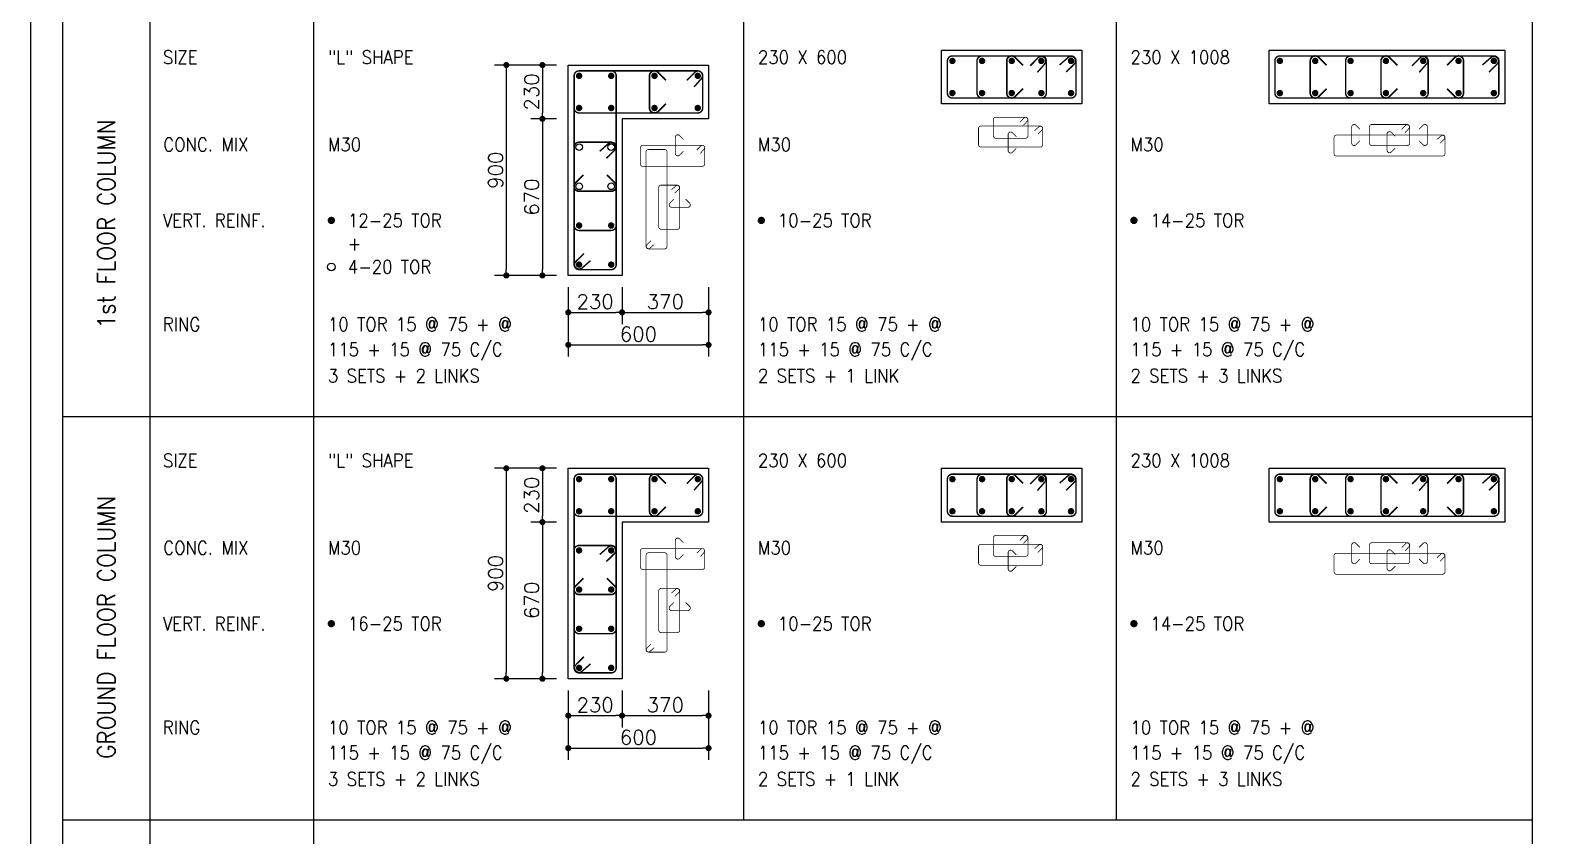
# Model space of a CAD drawing. Extents: x -200722 to 834823, y -494970 to 88783.
# Drawn here: x 222673 to 248681, y -168561 to -154784 of the extents above; entities that cross this region are included whole.
import ezdxf
from ezdxf.enums import TextEntityAlignment as Align

# ---------------------------------------------------------------- set-up
doc = ezdxf.new("R2010")
doc.units = 0
doc.header["$LTSCALE"] = 100
doc.header["$MEASUREMENT"] = 0
doc.header["$PDMODE"] = 34
doc.layers.get('0').update_dxf_attribs({"linetype": 'CONTINUOUS'})
doc.layers.get('DEFPOINTS').update_dxf_attribs({"linetype": 'CONTINUOUS'})
for name, color, linetype in [('5', 4, 'CONTINUOUS'), ('BEAM', 4, 'CONTINUOUS'), ('column', 240, 'CONTINUOUS'), ('STEEL', 6, 'CONTINUOUS'), ('TEXT', 2, 'CONTINUOUS')]:
    doc.layers.add(name, color=color, linetype=linetype)
doc.layers.add('9_PRINT BOUNDARY_NON PRINT', color=32, linetype='CONTINUOUS', plot=False)
doc.layers.add('9_TITLE TEXT', color=7, linetype='CONTINUOUS', lineweight=20)
doc.layers.add('g-dim', color=6, linetype='CONTINUOUS', lineweight=9)
doc.styles.add('ROMANS', font='romans.shx')
doc.styles.get("Standard").update_dxf_attribs({"font": 'simplex.shx'})
doc.dimstyles.new('STANDARD$0', dxfattribs={"dimtxt": 2.5, "dimasz": 2.5, "dimexe": 2, "dimexo": 0.7, "dimgap": 0.9, "dimtad": 1, "dimdec": 0, "dimdsep": 46, "dimtxsty": 'ROMANS', "dimcen": 0.09, "dimclrd": 4, "dimclre": 4, "dimclrt": 3, "dimadec": 0, "dimazin": 0, "dimtfac": 1, "dimtdec": 0, "dimtmove": 0, "dimatfit": 3, "dimfxl": 1, "dimtolj": 1, "dimtzin": 0, "dimarcsym": 0})

# ---------------------------------------------------------------- blocks, each defined once
blk = doc.blocks.new('DOT')
at = {"color": 0, "linetype": 'ByBlock'}
blk.add_line((-0.5, 0), (-1, 0), dxfattribs=at)
at = {"color": 0, "linetype": 'ByBlock', "const_width": 0.5}
blk.add_lwpolyline([(-0.25, 0, 1), (0.25, 0, 1)], format="xyb", close=True, dxfattribs=at)
blk = doc.blocks.new('*D43')
at = {"layer": 'BEAM', "color": 0, "lineweight": -2, "transparency": 16777216}
for p, q in [((232795, -166077), (232795, -166709)), ((234275, -166077), (234275, -166709)), ((232899, -166509), (234171, -166509))]:
    blk.add_line(p, q, dxfattribs=at)
at = {"layer": 'DEFPOINTS', "color": 0, "lineweight": -3, "transparency": 16777216}
for p in [(232795, -165877), (234275, -165877), (234275, -166509)]:
    blk.add_point(p, dxfattribs=at)
at = {"layer": 'BEAM', "color": 0, "lineweight": -2, "transparency": 16777216, "xscale": 104, "yscale": 104, "zscale": 104, "rotation": 180}
blk.add_blockref('DOT', (232795, -166509), dxfattribs=at)
at = {"layer": 'BEAM', "color": 0, "lineweight": -2, "transparency": 16777216, "xscale": 104, "yscale": 104, "zscale": 104}
blk.add_blockref('DOT', (234275, -166509), dxfattribs=at)
at = {"layer": 'BEAM', "color": 0, "transparency": 16777216, "insert": (233535, -166325), "char_height": 248, "attachment_point": 5}
blk.add_mtext('\\A1;370', dxfattribs=at)
blk = doc.blocks.new('_DOT')
at = {"color": 0, "linetype": 'ByBlock'}
blk.add_line((-0.5, 0), (-1, 0), dxfattribs=at)
at = {"color": 0, "linetype": 'ByBlock', "const_width": 0.5}
blk.add_lwpolyline([(-0.25, 0, 1), (0.25, 0, 1)], format="xyb", close=True, dxfattribs=at)
blk = doc.blocks.new('*D44')
at = {"layer": 'BEAM', "color": 0, "lineweight": -2, "transparency": 16777216}
for p, q in [((231675, -162277), (231232, -162277)), ((231432, -162381), (231432, -163093)), ((231675, -163197), (231232, -163197))]:
    blk.add_line(p, q, dxfattribs=at)
at = {"layer": 'DEFPOINTS', "color": 0, "lineweight": -3, "transparency": 16777216}
for p in [(231875, -162277, 27583), (231432, -163197), (231875, -163197, 27583)]:
    blk.add_point(p, dxfattribs=at)
at = {"layer": 'BEAM', "color": 0, "lineweight": -2, "transparency": 16777216, "xscale": 104, "yscale": 104, "zscale": 104}
for p, rotation in [((231432, -162277), 90), ((231432, -163197), 270)]:
    blk.add_blockref('DOT', p, dxfattribs=dict(at, rotation=rotation))
at = {"layer": 'BEAM', "color": 0, "transparency": 16777216, "insert": (231248, -162737), "char_height": 248, "attachment_point": 5, "rotation": 90}
blk.add_mtext('\\A1;230', dxfattribs=at)
blk = doc.blocks.new('*D45')
at = {"layer": 'BEAM', "color": 0, "lineweight": -2, "transparency": 16777216}
for p, q in [((231675, -163197), (231232, -163197)), ((231432, -163301), (231432, -165773)), ((231675, -165877), (231232, -165877))]:
    blk.add_line(p, q, dxfattribs=at)
at = {"layer": 'DEFPOINTS', "color": 0, "lineweight": -3, "transparency": 16777216}
for p in [(231875, -163197, 27583), (231432, -165877), (231875, -165877, 27583)]:
    blk.add_point(p, dxfattribs=at)
at = {"layer": 'BEAM', "color": 0, "lineweight": -2, "transparency": 16777216, "xscale": 104, "yscale": 104, "zscale": 104}
for p, rotation in [((231432, -163197), 90), ((231432, -165877), 270)]:
    blk.add_blockref('DOT', p, dxfattribs=dict(at, rotation=rotation))
at = {"layer": 'BEAM', "color": 0, "transparency": 16777216, "insert": (231248, -164537), "char_height": 248, "attachment_point": 5, "rotation": 90}
blk.add_mtext('\\A1;670', dxfattribs=at)
blk = doc.blocks.new('*D46')
at = {"layer": 'BEAM', "color": 0, "lineweight": -2, "transparency": 16777216}
for p, q in [((231675, -162277), (230615, -162277)), ((230815, -162381), (230815, -165773)), ((231675, -165877), (230615, -165877))]:
    blk.add_line(p, q, dxfattribs=at)
at = {"layer": 'DEFPOINTS', "color": 0, "lineweight": -3, "transparency": 16777216}
for p in [(231875, -162277, 27583), (230815, -165877), (231875, -165877, 27583)]:
    blk.add_point(p, dxfattribs=at)
at = {"layer": 'BEAM', "color": 0, "lineweight": -2, "transparency": 16777216, "xscale": 104, "yscale": 104, "zscale": 104}
for p, rotation in [((230815, -162277), 90), ((230815, -165877), 270)]:
    blk.add_blockref('DOT', p, dxfattribs=dict(at, rotation=rotation))
at = {"layer": 'BEAM', "color": 0, "transparency": 16777216, "insert": (230631, -164077), "char_height": 248, "attachment_point": 5, "rotation": 90}
blk.add_mtext('\\A1;900', dxfattribs=at)
blk = doc.blocks.new('*D47')
at = {"layer": 'BEAM', "color": 0, "lineweight": -2, "transparency": 16777216}
for p, q in [((231875, -166077), (231875, -166709)), ((232795, -166077), (232795, -166709)), ((231979, -166509), (232691, -166509))]:
    blk.add_line(p, q, dxfattribs=at)
at = {"layer": 'DEFPOINTS', "color": 0, "lineweight": -3, "transparency": 16777216}
for p in [(231875, -165877), (232795, -165877), (232795, -166509)]:
    blk.add_point(p, dxfattribs=at)
at = {"layer": 'BEAM', "color": 0, "lineweight": -2, "transparency": 16777216, "xscale": 104, "yscale": 104, "zscale": 104, "rotation": 180}
blk.add_blockref('DOT', (231875, -166509), dxfattribs=at)
at = {"layer": 'BEAM', "color": 0, "lineweight": -2, "transparency": 16777216, "xscale": 104, "yscale": 104, "zscale": 104}
blk.add_blockref('DOT', (232795, -166509), dxfattribs=at)
at = {"layer": 'BEAM', "color": 0, "transparency": 16777216, "insert": (232335, -166325), "char_height": 248, "attachment_point": 5}
blk.add_mtext('\\A1;230', dxfattribs=at)
blk = doc.blocks.new('*D48')
at = {"layer": 'BEAM', "color": 0, "lineweight": -2, "transparency": 16777216}
for p, q in [((231875, -166509), (231875, -167265)), ((234275, -166509), (234275, -167265)), ((231979, -167065), (234171, -167065))]:
    blk.add_line(p, q, dxfattribs=at)
at = {"layer": 'DEFPOINTS', "color": 0, "lineweight": -3, "transparency": 16777216}
for p in [(231875, -166309), (234275, -166309), (234275, -167065)]:
    blk.add_point(p, dxfattribs=at)
at = {"layer": 'BEAM', "color": 0, "lineweight": -2, "transparency": 16777216, "xscale": 104, "yscale": 104, "zscale": 104, "rotation": 180}
blk.add_blockref('DOT', (231875, -167065), dxfattribs=at)
at = {"layer": 'BEAM', "color": 0, "lineweight": -2, "transparency": 16777216, "xscale": 104, "yscale": 104, "zscale": 104}
blk.add_blockref('DOT', (234275, -167065), dxfattribs=at)
at = {"layer": 'BEAM', "color": 0, "transparency": 16777216, "insert": (233075, -166881), "char_height": 248, "attachment_point": 5}
blk.add_mtext('\\A1;600', dxfattribs=at)
blk = doc.blocks.new('*D1735')
at = {"layer": 'BEAM', "color": 0, "lineweight": -2, "transparency": 16777216}
for p, q in [((232795, -159177), (232795, -159809)), ((234275, -159177), (234275, -159809)), ((232899, -159609), (234171, -159609))]:
    blk.add_line(p, q, dxfattribs=at)
at = {"layer": 'DEFPOINTS', "color": 0, "lineweight": -3, "transparency": 16777216}
for p in [(232795, -158977), (234275, -158977), (234275, -159609)]:
    blk.add_point(p, dxfattribs=at)
at = {"layer": 'BEAM', "color": 0, "lineweight": -2, "transparency": 16777216, "xscale": 104, "yscale": 104, "zscale": 104, "rotation": 180}
blk.add_blockref('DOT', (232795, -159609), dxfattribs=at)
at = {"layer": 'BEAM', "color": 0, "lineweight": -2, "transparency": 16777216, "xscale": 104, "yscale": 104, "zscale": 104}
blk.add_blockref('DOT', (234275, -159609), dxfattribs=at)
at = {"layer": 'BEAM', "color": 0, "transparency": 16777216, "insert": (233535, -159425), "char_height": 248, "attachment_point": 5}
blk.add_mtext('\\A1;370', dxfattribs=at)
blk = doc.blocks.new('*D1736')
at = {"layer": 'BEAM', "color": 0, "lineweight": -2, "transparency": 16777216}
for p, q in [((231675, -155377), (231232, -155377)), ((231432, -155481), (231432, -156193)), ((231675, -156297), (231232, -156297))]:
    blk.add_line(p, q, dxfattribs=at)
at = {"layer": 'DEFPOINTS', "color": 0, "lineweight": -3, "transparency": 16777216}
for p in [(231875, -155377, 27583), (231432, -156297), (231875, -156297, 27583)]:
    blk.add_point(p, dxfattribs=at)
at = {"layer": 'BEAM', "color": 0, "lineweight": -2, "transparency": 16777216, "xscale": 104, "yscale": 104, "zscale": 104}
for p, rotation in [((231432, -155377), 90), ((231432, -156297), 270)]:
    blk.add_blockref('DOT', p, dxfattribs=dict(at, rotation=rotation))
at = {"layer": 'BEAM', "color": 0, "transparency": 16777216, "insert": (231248, -155837), "char_height": 248, "attachment_point": 5, "rotation": 90}
blk.add_mtext('\\A1;230', dxfattribs=at)
blk = doc.blocks.new('*D1737')
at = {"layer": 'BEAM', "color": 0, "lineweight": -2, "transparency": 16777216}
for p, q in [((231675, -156297), (231232, -156297)), ((231432, -156401), (231432, -158873)), ((231675, -158977), (231232, -158977))]:
    blk.add_line(p, q, dxfattribs=at)
at = {"layer": 'DEFPOINTS', "color": 0, "lineweight": -3, "transparency": 16777216}
for p in [(231875, -156297, 27583), (231432, -158977), (231875, -158977, 27583)]:
    blk.add_point(p, dxfattribs=at)
at = {"layer": 'BEAM', "color": 0, "lineweight": -2, "transparency": 16777216, "xscale": 104, "yscale": 104, "zscale": 104}
for p, rotation in [((231432, -156297), 90), ((231432, -158977), 270)]:
    blk.add_blockref('DOT', p, dxfattribs=dict(at, rotation=rotation))
at = {"layer": 'BEAM', "color": 0, "transparency": 16777216, "insert": (231248, -157637), "char_height": 248, "attachment_point": 5, "rotation": 90}
blk.add_mtext('\\A1;670', dxfattribs=at)
blk = doc.blocks.new('*D1738')
at = {"layer": 'BEAM', "color": 0, "lineweight": -2, "transparency": 16777216}
for p, q in [((231675, -155377), (230615, -155377)), ((230815, -155481), (230815, -158873)), ((231675, -158977), (230615, -158977))]:
    blk.add_line(p, q, dxfattribs=at)
at = {"layer": 'DEFPOINTS', "color": 0, "lineweight": -3, "transparency": 16777216}
for p in [(231875, -155377, 27583), (230815, -158977), (231875, -158977, 27583)]:
    blk.add_point(p, dxfattribs=at)
at = {"layer": 'BEAM', "color": 0, "lineweight": -2, "transparency": 16777216, "xscale": 104, "yscale": 104, "zscale": 104}
for p, rotation in [((230815, -155377), 90), ((230815, -158977), 270)]:
    blk.add_blockref('DOT', p, dxfattribs=dict(at, rotation=rotation))
at = {"layer": 'BEAM', "color": 0, "transparency": 16777216, "insert": (230631, -157177), "char_height": 248, "attachment_point": 5, "rotation": 90}
blk.add_mtext('\\A1;900', dxfattribs=at)
blk = doc.blocks.new('*D1739')
at = {"layer": 'BEAM', "color": 0, "lineweight": -2, "transparency": 16777216}
for p, q in [((231875, -159177), (231875, -159809)), ((232795, -159177), (232795, -159809)), ((231979, -159609), (232691, -159609))]:
    blk.add_line(p, q, dxfattribs=at)
at = {"layer": 'DEFPOINTS', "color": 0, "lineweight": -3, "transparency": 16777216}
for p in [(231875, -158977), (232795, -158977), (232795, -159609)]:
    blk.add_point(p, dxfattribs=at)
at = {"layer": 'BEAM', "color": 0, "lineweight": -2, "transparency": 16777216, "xscale": 104, "yscale": 104, "zscale": 104, "rotation": 180}
blk.add_blockref('DOT', (231875, -159609), dxfattribs=at)
at = {"layer": 'BEAM', "color": 0, "lineweight": -2, "transparency": 16777216, "xscale": 104, "yscale": 104, "zscale": 104}
blk.add_blockref('DOT', (232795, -159609), dxfattribs=at)
at = {"layer": 'BEAM', "color": 0, "transparency": 16777216, "insert": (232335, -159425), "char_height": 248, "attachment_point": 5}
blk.add_mtext('\\A1;230', dxfattribs=at)
blk = doc.blocks.new('*D1740')
at = {"layer": 'BEAM', "color": 0, "lineweight": -2, "transparency": 16777216}
for p, q in [((231875, -159609), (231875, -160365)), ((234275, -159609), (234275, -160365)), ((231979, -160165), (234171, -160165))]:
    blk.add_line(p, q, dxfattribs=at)
at = {"layer": 'DEFPOINTS', "color": 0, "lineweight": -3, "transparency": 16777216}
for p in [(231875, -159409), (234275, -159409), (234275, -160165)]:
    blk.add_point(p, dxfattribs=at)
at = {"layer": 'BEAM', "color": 0, "lineweight": -2, "transparency": 16777216, "xscale": 104, "yscale": 104, "zscale": 104, "rotation": 180}
blk.add_blockref('DOT', (231875, -160165), dxfattribs=at)
at = {"layer": 'BEAM', "color": 0, "lineweight": -2, "transparency": 16777216, "xscale": 104, "yscale": 104, "zscale": 104}
blk.add_blockref('DOT', (234275, -160165), dxfattribs=at)
at = {"layer": 'BEAM', "color": 0, "transparency": 16777216, "insert": (233075, -159981), "char_height": 248, "attachment_point": 5}
blk.add_mtext('\\A1;600', dxfattribs=at)

msp = doc.modelspace()

# ---------------------------------------------------------------- linework, layer by layer
at = {"color": 18, "true_color": 0x000000}
msp.add_lwpolyline([(223222.7, -183032.7), (314632.7, -183032.7), (314632.7, -118792.7), (223222.7, -118792.7)], close=True, dxfattribs=at)
at = {"layer": '5', "color": 7, "lineweight": -2}
for p, q in [((224722.7, -183032.7), (224722.7, -118792.7)), ((227522.7, -183032.7), (227522.7, -118792.7)), ((234878.6, -168292.7), (234878.6, -118792.7)), ((241253.5, -168292.7), (241253.5, -118792.7)), ((248369.4, -183032.7), (248369.4, -118792.7)), ((223222.7, -161392.7), (248369.4, -161392.7)), ((223222.7, -168292.7), (248369.4, -168292.7))]:
    msp.add_line(p, q, dxfattribs=at)
at = {"layer": '9_PRINT BOUNDARY_NON PRINT', "color": 18, "true_color": 0x000000}
msp.add_lwpolyline([(222672.7, -183582.7), (315182.7, -183582.7), (315182.7, -118242.7), (222672.7, -118242.7)], close=True, dxfattribs=at)
at = {"layer": '9_TITLE TEXT', "color": 18, "true_color": 0x000000}
msp.add_lwpolyline([(314632.7, -118792.7), (223222.7, -118792.7), (223222.7, -183032.7), (314632.7, -183032.7)], dxfattribs=at)
at = {"layer": 'column', "color": 4, "linetype": 'Continuous'}
for points in [[(238261.4, -155121.6), (240661.4, -155121.6), (240661.4, -156041.6), (238261.4, -156041.6), (238261.4, -155121.6)], [(243864.2, -155121.6), (247896.2, -155121.6), (247896.2, -156041.6), (243864.2, -156041.6), (243864.2, -155121.6)], [(232794.8, -156297), (232794.8, -158977), (231874.8, -158977), (231874.8, -155377), (234274.8, -155377), (234274.8, -156297), (232794.8, -156297)], [(232794.8, -155377), (232794.8, -155377.1)], [(232794.8, -163197), (232794.8, -165877), (231874.8, -165877), (231874.8, -162277), (234274.8, -162277), (234274.8, -163197), (232794.8, -163197)], [(232794.8, -162277), (232794.8, -162277.1)], [(238261.4, -162277), (240661.4, -162277), (240661.4, -163197), (238261.4, -163197), (238261.4, -162277)], [(243864.2, -162277), (247896.2, -162277), (247896.2, -163197), (243864.2, -163197), (243864.2, -162277)]]:
    msp.add_lwpolyline(points, dxfattribs=at)
at = {"layer": 'g-dim', "color": 62, "lineweight": -2}
for points, const_width in [([(238868.9, -155856.6), (238868.9, -155306.6, -0.4142136), (238953.9, -155221.6), (239968.9, -155221.6, -0.4142136), (240053.9, -155306.6), (240053.9, -155856.6, -0.4142136), (239968.9, -155941.6), (238953.9, -155941.6, -0.4142136)], 25), ([(245174.2, -155856.6), (245174.2, -155306.6, -0.4142136), (245259.2, -155221.6), (246501.2, -155221.6, -0.4142136), (246586.2, -155306.6), (246586.2, -155856.6, -0.4142136), (246501.2, -155941.6), (245259.2, -155941.6, -0.4142136)], 25), ([(239146.7, -156587), (239146.7, -156312, -0.4142136), (239189.2, -156269.5), (239696.7, -156269.5, -0.4142136), (239739.2, -156312), (239739.2, -156587, -0.4142136), (239696.7, -156629.5), (239189.2, -156629.5, -0.4142136)], 12.5), ([(245580.6, -156711.8), (245580.6, -156436.8, -0.4142136), (245623.1, -156394.3), (246228.1, -156394.3, -0.4142136), (246270.6, -156436.8), (246270.6, -156711.8, -0.4142136), (246228.1, -156754.3), (245623.1, -156754.3, -0.4142136)], 12.5), ([(232059.8, -158207), (232609.8, -158207, 0.4142136), (232694.8, -158122), (232694.8, -156782, 0.4142136), (232609.8, -156697), (232059.8, -156697, 0.4142136), (231974.8, -156782), (231974.8, -158122, 0.4142136)], 25), ([(233464.7, -158187.4), (233739.7, -158187.4, 0.4142136), (233782.2, -158144.9), (233782.2, -157474.9, 0.4142136), (233739.7, -157432.4), (233464.7, -157432.4, 0.4142136), (233422.2, -157474.9), (233422.2, -158144.9, 0.4142136)], 12.5), ([(238868.9, -163012.1), (238868.9, -162462.1, -0.4142136), (238953.9, -162377.1), (239968.9, -162377.1, -0.4142136), (240053.9, -162462.1), (240053.9, -163012.1, -0.4142136), (239968.9, -163097.1), (238953.9, -163097.1, -0.4142136)], 25), ([(245174.2, -163012), (245174.2, -162462, -0.4142136), (245259.2, -162377), (246501.2, -162377, -0.4142136), (246586.2, -162462), (246586.2, -163012, -0.4142136), (246501.2, -163097), (245259.2, -163097, -0.4142136)], 25), ([(232059.8, -165107), (232609.8, -165107, 0.4142136), (232694.8, -165022), (232694.8, -163682, 0.4142136), (232609.8, -163597), (232059.8, -163597, 0.4142136), (231974.8, -163682), (231974.8, -165022, 0.4142136)], 25), ([(239146.7, -163742.4), (239146.7, -163467.4, -0.4142136), (239189.2, -163424.9), (239696.7, -163424.9, -0.4142136), (239739.2, -163467.4), (239739.2, -163742.4, -0.4142136), (239696.7, -163784.9), (239189.2, -163784.9, -0.4142136)], 12.5), ([(245580.6, -163867.3), (245580.6, -163592.3, -0.4142136), (245623.1, -163549.8), (246228.1, -163549.8, -0.4142136), (246270.6, -163592.3), (246270.6, -163867.3, -0.4142136), (246228.1, -163909.8), (245623.1, -163909.8, -0.4142136)], 12.5), ([(233464.7, -165087.4), (233739.7, -165087.4, 0.4142136), (233782.2, -165044.9), (233782.2, -164374.9, 0.4142136), (233739.7, -164332.4), (233464.7, -164332.4, 0.4142136), (233422.2, -164374.9), (233422.2, -165044.9, 0.4142136)], 12.5)]:
    msp.add_lwpolyline(points, format="xyb", close=True, dxfattribs=dict(at, const_width=const_width))
for points, const_width in [([(239778, -155389.8), (239918.7, -155247.7, -0.9275277), (240027.3, -155357.3), (239900, -155502.3)], 25), ([(246310.3, -155389.8), (246451, -155247.7, -0.9275277), (246559.6, -155357.3), (246432.3, -155502.3)], 25), ([(239601.3, -156353.6), (239671.6, -156282.5, -0.9275277), (239725.9, -156337.3), (239662.3, -156409.8)], 12.5), ([(246132.6, -156478.4), (246203, -156407.3, -0.9275277), (246257.3, -156462.1), (246193.6, -156534.7)], 12.5), ([(232526.6, -156972.9), (232668.7, -156832.2, 0.9275277), (232559.1, -156723.6), (232414.1, -156851)], 25), ([(233698.1, -157570.3), (233769.1, -157500, 0.9275277), (233714.3, -157445.7), (233641.8, -157509.3)], 12.5), ([(239778, -162545.2), (239918.7, -162403.2, -0.9275277), (240027.3, -162512.8), (239900, -162657.8)], 25), ([(246310.3, -162545.2), (246451, -162403.2, -0.9275277), (246559.6, -162512.8), (246432.3, -162657.8)], 25), ([(232526.6, -163872.9), (232668.7, -163732.2, 0.9275277), (232559.1, -163623.6), (232414.1, -163751)], 25), ([(239601.3, -163509), (239671.6, -163438, -0.9275277), (239725.9, -163492.8), (239662.3, -163565.3)], 12.5), ([(246132.6, -163633.9), (246203, -163562.8, -0.9275277), (246257.3, -163617.6), (246193.6, -163690.1)], 12.5), ([(233698.1, -164470.3), (233769.1, -164400, 0.9275277), (233714.3, -164345.7), (233641.8, -164409.3)], 12.5)]:
    msp.add_lwpolyline(points, format="xyb", dxfattribs=dict(at, const_width=const_width))
at = {"layer": 'STEEL', "color": 18, "true_color": 0x000000}
for points, const_width in [([(238446.4, -155221.6), (240476.4, -155221.6, -0.4142136), (240561.4, -155306.6), (240561.4, -155856.6, -0.4142136), (240476.4, -155941.6), (238446.4, -155941.6, -0.4142136), (238361.4, -155856.6), (238361.4, -155306.6, -0.4142136)], 25), ([(247711.2, -155221.6), (244049.2, -155221.6, 0.4142136), (243964.2, -155306.6), (243964.2, -155856.6, 0.4142136), (244049.2, -155941.6), (247711.2, -155941.6, 0.4142136), (247796.2, -155856.6), (247796.2, -155306.6, 0.4142136)], 25), ([(232059.8, -155477), (232609.8, -155477, -0.4142136), (232694.8, -155562), (232694.8, -158792, -0.4142136), (232609.8, -158877), (232059.8, -158877, -0.4142136), (231974.8, -158792), (231974.8, -155562, -0.4142136)], 25), ([(232059.8, -155477), (234089.8, -155477, -0.4142136), (234174.8, -155562), (234174.8, -156112, -0.4142136), (234089.8, -156197), (232059.8, -156197, -0.4142136), (231974.8, -156112), (231974.8, -155562, -0.4142136)], 25), ([(238935.5, -156421.3), (239950.5, -156421.3, -0.4142136), (239993, -156463.8), (239993, -156738.8, -0.4142136), (239950.5, -156781.3), (238935.5, -156781.3, -0.4142136), (238893, -156738.8), (238893, -156463.8, -0.4142136)], 12.5), ([(246833.1, -156574.3), (245018.1, -156574.3, 0.4142136), (244975.6, -156616.8), (244975.6, -156891.8, 0.4142136), (245018.1, -156934.3), (246833.1, -156934.3, 0.4142136), (246875.6, -156891.8), (246875.6, -156616.8, 0.4142136)], 12.5), ([(233150.9, -156750.7), (234165.9, -156750.7, -0.4142136), (234208.4, -156793.2), (234208.4, -157068.2, -0.4142136), (234165.9, -157110.7), (233150.9, -157110.7, -0.4142136), (233108.4, -157068.2), (233108.4, -156793.2, -0.4142136)], 12.5), ([(233248.1, -156822.4), (233523.1, -156822.4, -0.4142136), (233565.6, -156864.9), (233565.6, -158479.9, -0.4142136), (233523.1, -158522.4), (233248.1, -158522.4, -0.4142136), (233205.6, -158479.9), (233205.6, -156864.9, -0.4142136)], 12.5), ([(227790.1, -158035.2, 1), (227852.6, -158035.2, 1)], 62.5), ([(235146.1, -158035.2, 1), (235208.6, -158035.2, 1)], 62.5), ([(241520.9, -158035.2, 1), (241583.4, -158035.2, 1)], 62.5), ([(232059.8, -162377), (232609.8, -162377, -0.4142136), (232694.8, -162462), (232694.8, -165692, -0.4142136), (232609.8, -165777), (232059.8, -165777, -0.4142136), (231974.8, -165692), (231974.8, -162462, -0.4142136)], 25), ([(232059.8, -162377), (234089.8, -162377, -0.4142136), (234174.8, -162462), (234174.8, -163012, -0.4142136), (234089.8, -163097), (232059.8, -163097, -0.4142136), (231974.8, -163012), (231974.8, -162462, -0.4142136)], 25), ([(238446.4, -162377), (240476.4, -162377, -0.4142136), (240561.4, -162462), (240561.4, -163012, -0.4142136), (240476.4, -163097), (238446.4, -163097, -0.4142136), (238361.4, -163012), (238361.4, -162462, -0.4142136)], 25), ([(247711.2, -162377), (244049.2, -162377, 0.4142136), (243964.2, -162462), (243964.2, -163012, 0.4142136), (244049.2, -163097), (247711.2, -163097, 0.4142136), (247796.2, -163012), (247796.2, -162462, 0.4142136)], 25), ([(238935.5, -163576.8), (239950.5, -163576.8, -0.4142136), (239993, -163619.3), (239993, -163894.3, -0.4142136), (239950.5, -163936.8), (238935.5, -163936.8, -0.4142136), (238893, -163894.3), (238893, -163619.3, -0.4142136)], 12.5), ([(233150.9, -163650.7), (234165.9, -163650.7, -0.4142136), (234208.4, -163693.2), (234208.4, -163968.2, -0.4142136), (234165.9, -164010.7), (233150.9, -164010.7, -0.4142136), (233108.4, -163968.2), (233108.4, -163693.2, -0.4142136)], 12.5), ([(233248.1, -163722.4), (233523.1, -163722.4, -0.4142136), (233565.6, -163764.9), (233565.6, -165379.9, -0.4142136), (233523.1, -165422.4), (233248.1, -165422.4, -0.4142136), (233205.6, -165379.9), (233205.6, -163764.9, -0.4142136)], 12.5), ([(246833.1, -163729.8), (245018.1, -163729.8, 0.4142136), (244975.6, -163772.3), (244975.6, -164047.3, 0.4142136), (245018.1, -164089.8), (246833.1, -164089.8, 0.4142136), (246875.6, -164047.3), (246875.6, -163772.3, 0.4142136)], 12.5), ([(227790.1, -164935.2, 1), (227852.6, -164935.2, 1)], 62.5), ([(235146.1, -164935.2, 1), (235208.6, -164935.2, 1)], 62.5), ([(241520.9, -164935.2, 1), (241583.4, -164935.2, 1)], 62.5)]:
    msp.add_lwpolyline(points, format="xyb", close=True, dxfattribs=dict(at, const_width=const_width))
at = {"layer": 'STEEL', "color": 18, "linetype": 'Continuous', "true_color": 0x000000, "const_width": 55}
for points in [[(238446.4, -155279.1, -1), (238446.4, -155334.1, -1)], [(238953.9, -155279.1, 1), (238953.9, -155334.1, 1)], [(239461.4, -155279.1, 1), (239461.4, -155334.1, 1)], [(239968.9, -155279.1, 1), (239968.9, -155334.1, 1)], [(240476.4, -155279.1, 1), (240476.4, -155334.1, 1)], [(244049.2, -155279.1, -1), (244049.2, -155334.1, -1)], [(244654.2, -155279.1, 1), (244654.2, -155334.1, 1)], [(245259.2, -155279.1, 1), (245259.2, -155334.1, 1)], [(245864.2, -155279.1, 1), (245864.2, -155334.1, 1)], [(246501.2, -155279.1, 1), (246501.2, -155334.1, 1)], [(247106.2, -155279.1, 1), (247106.2, -155334.1, 1)], [(247711.2, -155279.1, 1), (247711.2, -155334.1, 1)], [(232059.8, -155534.5, -1), (232059.8, -155589.5, -1)], [(232609.8, -155534.5, 1), (232609.8, -155589.5, 1)], [(233349.8, -155534.5, 1), (233349.8, -155589.5, 1)], [(234089.8, -155534.5, 1), (234089.8, -155589.5, 1)], [(238446.4, -155884.1, 1), (238446.4, -155829.1, 1)], [(238953.9, -155884.1, -1), (238953.9, -155829.1, -1)], [(239461.4, -155884.1, -1), (239461.4, -155829.1, -1)], [(239968.9, -155884.1, -1), (239968.9, -155829.1, -1)], [(240476.4, -155884.1, -1), (240476.4, -155829.1, -1)], [(244049.2, -155884.1, 1), (244049.2, -155829.1, 1)], [(244654.2, -155884.1, -1), (244654.2, -155829.1, -1)], [(245259.2, -155884.1, -1), (245259.2, -155829.1, -1)], [(245864.2, -155884.1, -1), (245864.2, -155829.1, -1)], [(246501.2, -155884.1, -1), (246501.2, -155829.1, -1)], [(247106.2, -155884.1, -1), (247106.2, -155829.1, -1)], [(247711.2, -155884.1, -1), (247711.2, -155829.1, -1)], [(232059.8, -156139.5, 1), (232059.8, -156084.5, 1)], [(232609.8, -156139.5, -1), (232609.8, -156084.5, -1)], [(233349.8, -156139.5, -1), (233349.8, -156084.5, -1)], [(234089.8, -156139.5, -1), (234089.8, -156084.5, -1)], [(232059.8, -158149.5, 1), (232059.8, -158094.5, 1)], [(232609.8, -158149.5, -1), (232609.8, -158094.5, -1)], [(232059.8, -158819.5, 1), (232059.8, -158764.5, 1)], [(232609.8, -158819.5, -1), (232609.8, -158764.5, -1)], [(232059.8, -162434.5, -1), (232059.8, -162489.5, -1)], [(232609.8, -162434.5, 1), (232609.8, -162489.5, 1)], [(233349.8, -162434.5, 1), (233349.8, -162489.5, 1)], [(234089.8, -162434.5, 1), (234089.8, -162489.5, 1)], [(238446.4, -162434.6, -1), (238446.4, -162489.6, -1)], [(238953.9, -162434.6, 1), (238953.9, -162489.6, 1)], [(239461.4, -162434.6, 1), (239461.4, -162489.6, 1)], [(239968.9, -162434.6, 1), (239968.9, -162489.6, 1)], [(240476.4, -162434.6, 1), (240476.4, -162489.6, 1)], [(244049.2, -162434.5, -1), (244049.2, -162489.5, -1)], [(244654.2, -162434.5, 1), (244654.2, -162489.5, 1)], [(245259.2, -162434.5, 1), (245259.2, -162489.5, 1)], [(245864.2, -162434.5, 1), (245864.2, -162489.5, 1)], [(246501.2, -162434.5, 1), (246501.2, -162489.5, 1)], [(247106.2, -162434.5, 1), (247106.2, -162489.5, 1)], [(247711.2, -162434.5, 1), (247711.2, -162489.5, 1)], [(232059.8, -163039.5, 1), (232059.8, -162984.5, 1)], [(232609.8, -163039.5, -1), (232609.8, -162984.5, -1)], [(233349.8, -163039.5, -1), (233349.8, -162984.5, -1)], [(234089.8, -163039.5, -1), (234089.8, -162984.5, -1)], [(238446.4, -163039.6, 1), (238446.4, -162984.6, 1)], [(238953.9, -163039.6, -1), (238953.9, -162984.6, -1)], [(239461.4, -163039.6, -1), (239461.4, -162984.6, -1)], [(239968.9, -163039.6, -1), (239968.9, -162984.6, -1)], [(240476.4, -163039.6, -1), (240476.4, -162984.6, -1)], [(244049.2, -163039.5, 1), (244049.2, -162984.5, 1)], [(244654.2, -163039.5, -1), (244654.2, -162984.5, -1)], [(245259.2, -163039.5, -1), (245259.2, -162984.5, -1)], [(245864.2, -163039.5, -1), (245864.2, -162984.5, -1)], [(246501.2, -163039.5, -1), (246501.2, -162984.5, -1)], [(247106.2, -163039.5, -1), (247106.2, -162984.5, -1)], [(247711.2, -163039.5, -1), (247711.2, -162984.5, -1)], [(232059.8, -163709.5, 1), (232059.8, -163654.5, 1)], [(232609.8, -163709.5, -1), (232609.8, -163654.5, -1)], [(232059.8, -164379.5, 1), (232059.8, -164324.5, 1)], [(232609.8, -164379.5, -1), (232609.8, -164324.5, -1)], [(232059.8, -165049.5, 1), (232059.8, -164994.5, 1)], [(232609.8, -165049.5, -1), (232609.8, -164994.5, -1)], [(232059.8, -165719.5, 1), (232059.8, -165664.5, 1)], [(232609.8, -165719.5, -1), (232609.8, -165664.5, -1)]]:
    msp.add_lwpolyline(points, format="xyb", close=True, dxfattribs=at)
at = {"layer": 'STEEL', "color": 40}
for points in [[(239656.5, -155381.5, 28, 28, 0), (239521.5, -155246.5, 28, 28, 0.6681786), (239376.4, -155306.6, 28, 28, 0), (239376.4, -155856.6, 28, 28, 0.6681786), (239521.5, -155916.7, 28, 28, 0), (239656.5, -155781.6, 0, 0, 0)], [(244849.4, -155381.5, 28, 28, 0), (244714.3, -155246.5, 28, 28, 0.6681786), (244569.2, -155306.6, 28, 28, 0), (244569.2, -155856.6, 28, 28, 0.6681786), (244714.3, -155916.7, 28, 28, 0), (244849.4, -155781.6, 0, 0, 0)], [(246059.4, -155381.5, 28, 28, 0), (245924.3, -155246.5, 28, 28, 0.6681786), (245779.2, -155306.6, 28, 28, 0), (245779.2, -155856.6, 28, 28, 0.6681786), (245924.3, -155916.7, 28, 28, 0), (246059.4, -155781.6, 0, 0, 0)], [(246911, -155381.5, 28, 28, 0), (247046.1, -155246.5, 28, 28, -0.6681786), (247191.2, -155306.6, 28, 28, 0), (247191.2, -155856.6, 28, 28, -0.6681786), (247046.1, -155916.7, 28, 28, 0), (246911, -155781.6, 0, 0, 0)], [(233545, -155637, 28, 28, 0), (233409.9, -155501.9, 28, 28, 0.6681786), (233264.8, -155562, 28, 28, 0), (233264.8, -156112, 28, 28, 0.6681786), (233409.9, -156172.2, 28, 28, 0), (233545, -156037.1, 0, 0, 0)], [(233845.9, -156650.7, 14, 14, 0), (233778.4, -156583.1, 14, 14, 0.6681786), (233705.8, -156613.2, 14, 14, 0), (233705.8, -156888.2, 14, 14, 0.6681786), (233778.4, -156918.2, 14, 14, 0), (233845.9, -156850.7, 0, 0, 0)], [(239540.5, -156602.6, 14, 14, 0), (239473, -156535, 14, 14, 0.6681786), (239400.5, -156565.1, 14, 14, 0), (239400.5, -156840.1, 14, 14, 0.6681786), (239473, -156870.2, 14, 14, 0), (239540.5, -156802.6, 0, 0, 0)], [(245418.1, -156474.3, 14, 14, 0), (245350.6, -156406.7, 14, 14, 0.6681786), (245278.1, -156436.8, 14, 14, 0), (245278.1, -156711.8, 14, 14, 0.6681786), (245350.6, -156741.8, 14, 14, 0), (245418.1, -156674.3, 0, 0, 0)], [(246023.1, -156596.6, 14, 14, 0), (245955.6, -156529.1, 14, 14, 0.6681786), (245883.1, -156559.1, 14, 14, 0), (245883.1, -156834.1, 14, 14, 0.6681786), (245955.6, -156864.2, 14, 14, 0), (246023.1, -156796.6, 0, 0, 0)], [(246433, -156474.3, 14, 14, 0), (246500.5, -156406.7, 14, 14, -0.6681786), (246573.1, -156436.8, 14, 14, 0), (246573.1, -156711.8, 14, 14, -0.6681786), (246500.5, -156741.8, 14, 14, 0), (246433, -156674.3, 0, 0, 0)], [(232134.8, -157256.9, 28, 28, 0), (231999.7, -157391.9, 28, 28, 0.6681786), (232059.8, -157537, 28, 28, 0), (232609.8, -157537, 28, 28, 0.6681786), (232669.9, -157391.9, 28, 28, 0), (232534.9, -157256.9, 0, 0, 0)], [(233682.1, -157672, 14, 14, 0), (233614.6, -157739.5, 14, 14, 0.6681786), (233644.7, -157812.1, 14, 14, 0), (233919.7, -157812.1, 14, 14, 0.6681786), (233949.7, -157739.5, 14, 14, 0), (233882.2, -157672, 0, 0, 0)], [(233545, -162537, 28, 28, 0), (233409.9, -162401.9, 28, 28, 0.6681786), (233264.8, -162462, 28, 28, 0), (233264.8, -163012, 28, 28, 0.6681786), (233409.9, -163072.2, 28, 28, 0), (233545, -162937.1, 0, 0, 0)], [(239656.5, -162537, 28, 28, 0), (239521.5, -162402, 28, 28, 0.6681786), (239376.4, -162462.1, 28, 28, 0), (239376.4, -163012.1, 28, 28, 0.6681786), (239521.5, -163072.2, 28, 28, 0), (239656.5, -162937.1, 0, 0, 0)], [(244849.4, -162537, 28, 28, 0), (244714.3, -162401.9, 28, 28, 0.6681786), (244569.2, -162462, 28, 28, 0), (244569.2, -163012, 28, 28, 0.6681786), (244714.3, -163072.2, 28, 28, 0), (244849.4, -162937.1, 0, 0, 0)], [(246059.4, -162537, 28, 28, 0), (245924.3, -162401.9, 28, 28, 0.6681786), (245779.2, -162462, 28, 28, 0), (245779.2, -163012, 28, 28, 0.6681786), (245924.3, -163072.2, 28, 28, 0), (246059.4, -162937.1, 0, 0, 0)], [(246911, -162537, 28, 28, 0), (247046.1, -162401.9, 28, 28, -0.6681786), (247191.2, -162462, 28, 28, 0), (247191.2, -163012, 28, 28, -0.6681786), (247046.1, -163072.2, 28, 28, 0), (246911, -162937.1, 0, 0, 0)], [(233845.9, -163550.7, 14, 14, 0), (233778.4, -163483.1, 14, 14, 0.6681786), (233705.8, -163513.2, 14, 14, 0), (233705.8, -163788.2, 14, 14, 0.6681786), (233778.4, -163818.2, 14, 14, 0), (233845.9, -163750.7, 0, 0, 0)], [(245418.1, -163629.7, 14, 14, 0), (245350.6, -163562.2, 14, 14, 0.6681786), (245278.1, -163592.3, 14, 14, 0), (245278.1, -163867.3, 14, 14, 0.6681786), (245350.6, -163897.3, 14, 14, 0), (245418.1, -163829.8, 0, 0, 0)], [(246433, -163629.7, 14, 14, 0), (246500.5, -163562.2, 14, 14, -0.6681786), (246573.1, -163592.3, 14, 14, 0), (246573.1, -163867.3, 14, 14, -0.6681786), (246500.5, -163897.3, 14, 14, 0), (246433, -163829.8, 0, 0, 0)], [(239540.5, -163758, 14, 14, 0), (239473, -163690.5, 14, 14, 0.6681786), (239400.5, -163720.6, 14, 14, 0), (239400.5, -163995.6, 14, 14, 0.6681786), (239473, -164025.6, 14, 14, 0), (239540.5, -163958.1, 0, 0, 0)], [(246023.1, -163752.1, 14, 14, 0), (245955.6, -163684.5, 14, 14, 0.6681786), (245883.1, -163714.6, 14, 14, 0), (245883.1, -163989.6, 14, 14, 0.6681786), (245955.6, -164019.6, 14, 14, 0), (246023.1, -163952.1, 0, 0, 0)], [(232134.8, -164156.9, 28, 28, 0), (231999.7, -164291.9, 28, 28, 0.6681786), (232059.8, -164437, 28, 28, 0), (232609.8, -164437, 28, 28, 0.6681786), (232669.9, -164291.9, 28, 28, 0), (232534.9, -164156.9, 0, 0, 0)], [(233682.1, -164572, 14, 14, 0), (233614.6, -164639.5, 14, 14, 0.6681786), (233644.7, -164712.1, 14, 14, 0), (233919.7, -164712.1, 14, 14, 0.6681786), (233949.7, -164639.5, 14, 14, 0), (233882.2, -164572, 0, 0, 0)]]:
    msp.add_lwpolyline(points, format="xyseb", dxfattribs=at)
at = {"layer": 'STEEL', "color": 18, "true_color": 0x000000}
for points, const_width in [([(240393.2, -155497.5), (240535.3, -155356.8, 0.9275277), (240425.7, -155248.2), (240280.6, -155375.5)], 25), ([(247628, -155497.5), (247770.1, -155356.8, 0.9275277), (247660.5, -155248.1), (247515.5, -155375.5)], 25), ([(233904.2, -155639.7), (234044.9, -155497.7, -0.9275277), (234153.6, -155607.2), (234026.2, -155752.3)], 25), ([(239908.9, -156559.3), (239979.9, -156488.9, 0.9275277), (239925.1, -156434.6), (239852.6, -156498.3)], 12.5), ([(234073.1, -156832), (234143.5, -156761, -0.9275277), (234197.8, -156815.8), (234134.1, -156888.3)], 12.5), ([(246791.5, -156712.2), (246862.5, -156641.9, 0.9275277), (246807.7, -156587.6), (246735.2, -156651.2)], 12.5), ([(233289.7, -158384.5), (233218.6, -158454.8, 0.9275277), (233273.4, -158509.1), (233345.9, -158445.4)], 12.5), ([(232143, -158601.2), (232000.9, -158741.9, 0.9275277), (232110.5, -158850.5), (232255.6, -158723.1)], 25), ([(233904.2, -162539.7), (234044.9, -162397.7, -0.9275277), (234153.6, -162507.2), (234026.2, -162652.3)], 25), ([(240393.2, -162652.9), (240535.3, -162512.2, 0.9275277), (240425.7, -162403.6), (240280.6, -162531)], 25), ([(247628, -162652.9), (247770.1, -162512.2, 0.9275277), (247660.5, -162403.6), (247515.5, -162531)], 25), ([(239908.9, -163714.7), (239979.9, -163644.4, 0.9275277), (239925.1, -163590.1), (239852.6, -163653.8)], 12.5), ([(234073.1, -163732), (234143.5, -163661, -0.9275277), (234197.8, -163715.8), (234134.1, -163788.3)], 12.5), ([(246791.5, -163867.7), (246862.5, -163797.3, 0.9275277), (246807.7, -163743), (246735.2, -163806.7)], 12.5), ([(233289.7, -165284.5), (233218.6, -165354.8, 0.9275277), (233273.4, -165409.1), (233345.9, -165345.4)], 12.5), ([(232143, -165501.2), (232000.9, -165641.9, 0.9275277), (232110.5, -165750.5), (232255.6, -165623.1)], 25)]:
    msp.add_lwpolyline(points, format="xyb", dxfattribs=dict(at, const_width=const_width))
at = {"layer": 'STEEL', "color": 0}
for centre, radius in [((232059.8, -156782), 57), ((232609.8, -156782), 57), ((232059.8, -157452), 57), ((232609.8, -157452), 57), ((227821.3, -158830.1), 65.3)]:
    msp.add_circle(centre, radius, dxfattribs=at)

# ---------------------------------------------------------------- texts
at = {"layer": 'TEXT', "color": 18, "ltscale": 5, "true_color": 0x000000, "style": 'ROMANS', "width": 0.9}
for s, p in [('SIZE', (224939.3, -155242.7)), ('"L" SHAPE', (227762.9, -155242.7)), ('230 X 600', (235118.9, -155242.7)), ('230 X 1008', (241493.7, -155242.7)), ('CONC. MIX', (224945.9, -156737.7)), ('M30', (227762.9, -156737.7)), ('M30', (235118.9, -156737.7)), ('M30', (241493.7, -156737.7)), ('VERT. REINF.', (224939.3, -158035.2)), ('12-25 TOR', (228104.6, -158035.2)), ('10-25 TOR', (235460.5, -158035.2)), ('14-25 TOR', (241835.4, -158035.2)), ('+', (228104.6, -158432.7)), ('4-20 TOR', (228104.6, -158830.1)), ('RING', (224939.3, -159812.7)), ('10 TOR 15 @ 75 + @ ', (227762.9, -159812.7)), ('10 TOR 15 @ 75 + @ ', (235118.9, -159812.7)), ('10 TOR 15 @ 75 + @ ', (241493.7, -159812.7)), ('115 + 15 @ 75 C/C', (227762.9, -160242.3)), ('115 + 15 @ 75 C/C', (235118.9, -160242.3)), ('115 + 15 @ 75 C/C', (241493.7, -160242.3)), ('3 SETS + 2 LINKS', (227762.9, -160692.8)), ('2 SETS + 1 LINK', (235118.9, -160692.8)), ('2 SETS + 3 LINKS', (241493.7, -160692.8)), ('SIZE', (224939.3, -162142.7)), ('"L" SHAPE', (227762.9, -162142.7)), ('230 X 600', (235118.9, -162142.7)), ('230 X 1008', (241493.7, -162142.7)), ('CONC. MIX', (224945.9, -163637.7)), ('M30', (227762.9, -163637.7)), ('M30', (235118.9, -163637.7)), ('M30', (241493.7, -163637.7)), ('VERT. REINF.', (224939.3, -164935.2)), ('16-25 TOR', (228104.6, -164935.2)), ('10-25 TOR', (235460.5, -164935.2)), ('14-25 TOR', (241835.4, -164935.2)), ('RING', (224939.3, -166712.7)), ('10 TOR 15 @ 75 + @ ', (227762.9, -166712.7)), ('10 TOR 15 @ 75 + @ ', (235118.9, -166712.7)), ('10 TOR 15 @ 75 + @ ', (241493.7, -166712.7)), ('115 + 15 @ 75 C/C', (227762.9, -167142.3)), ('115 + 15 @ 75 C/C', (235118.9, -167142.3)), ('115 + 15 @ 75 C/C', (241493.7, -167142.3)), ('3 SETS + 2 LINKS', (227762.9, -167592.8)), ('2 SETS + 1 LINK', (235118.9, -167592.8)), ('2 SETS + 3 LINKS', (241493.7, -167592.8))]:
    msp.add_text(s, height=230, dxfattribs=at).set_placement(p, align=Align.MIDDLE_LEFT)
for s, p in [('1st FLOOR COLUMN', (223972.7, -158095.5)), ('GROUND FLOOR COLUMN', (223972.7, -164995.5))]:
    msp.add_text(s, height=300, rotation=90, dxfattribs=at).set_placement(p, align=Align.MIDDLE)

# ---------------------------------------------------------------- dimensions: what is measured, and where the dimension line sits
at = {"layer": 'BEAM', "color": 18, "true_color": 0x000000}
for base, p1, p2, picture, middle in [((230815.4, -158977, -27583.4), (231874.8, -155377), (231874.8, -158977), '*D1738', (230631.4, -157177, -27583.4)), ((231432.4, -156297, -27583.4), (231874.8, -155377), (231874.8, -156297), '*D1736', (231248.4, -155837, -27583.4)), ((231432.4, -158977, -27583.4), (231874.8, -156297), (231874.8, -158977), '*D1737', (231248.4, -157637, -27583.4)), ((230815.4, -165877, -27583.4), (231874.8, -162277), (231874.8, -165877), '*D46', (230631.4, -164077, -27583.4)), ((231432.4, -163197, -27583.4), (231874.8, -162277), (231874.8, -163197), '*D44', (231248.4, -162737, -27583.4)), ((231432.4, -165877, -27583.4), (231874.8, -163197), (231874.8, -165877), '*D45', (231248.4, -164537, -27583.4))]:
    dim = msp.add_linear_dim(base=base, p1=p1, p2=p2, angle=90, dimstyle='STANDARD$0', override={"dimscale": 8, "dimtxt": 31, "dimasz": 13, "dimexe": 25, "dimexo": 25, "dimgap": 7.5, "dimlfac": 0.25, "dimzin": 3, "dimtxsty": 'Standard', "dimblk": 'DOT', "dimcen": 3, "dimdle": 4, "dimclrd": 0, "dimclre": 0, "dimclrt": 0, "dimtmove": 2, "dimldrblk": 'DOT', "dimtzin": 3}, dxfattribs=at)
    dim.commit()
    dim.dimension.update_dxf_attribs({"geometry": picture, "text_midpoint": middle})
for base, p1, p2, picture, middle in [((232794.8, -159608.9), (231874.8, -158977), (232794.8, -158977), '*D1739', (232334.8, -159424.9)), ((234274.8, -159608.9), (232794.8, -158977), (234274.8, -158977), '*D1735', (233534.8, -159424.9)), ((234274.8, -160164.5), (231874.8, -159408.9), (234274.8, -159408.9), '*D1740', (233074.8, -159980.5)), ((232794.8, -166508.9), (231874.8, -165877), (232794.8, -165877), '*D47', (232334.8, -166324.9)), ((234274.8, -166508.9), (232794.8, -165877), (234274.8, -165877), '*D43', (233534.8, -166324.9)), ((234274.8, -167064.5), (231874.8, -166308.9), (234274.8, -166308.9), '*D48', (233074.8, -166880.5))]:
    dim = msp.add_linear_dim(base=base, p1=p1, p2=p2, dimstyle='STANDARD$0', override={"dimscale": 8, "dimtxt": 31, "dimasz": 13, "dimexe": 25, "dimexo": 25, "dimgap": 7.5, "dimlfac": 0.25, "dimzin": 3, "dimtxsty": 'Standard', "dimblk": 'DOT', "dimcen": 3, "dimdle": 4, "dimclrd": 0, "dimclre": 0, "dimclrt": 0, "dimtmove": 2, "dimldrblk": 'DOT', "dimtzin": 3}, dxfattribs=at)
    dim.commit()
    dim.dimension.update_dxf_attribs({"geometry": picture, "text_midpoint": middle})

doc.saveas('drawing.dxf')
